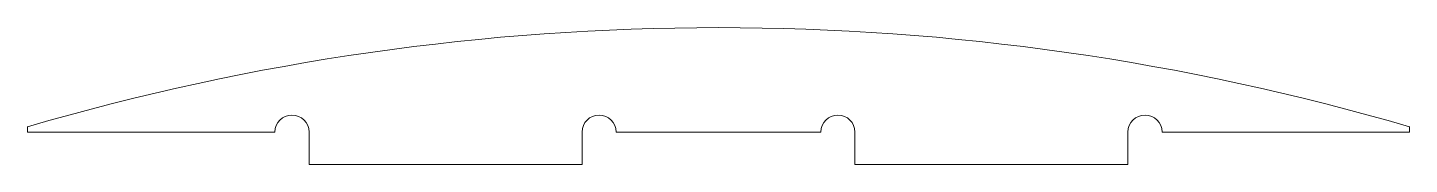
# Model space of a CAD drawing. Header units: millimetres. Extents: x 6 to 134, y 4 to 16.
import ezdxf

# ---------------------------------------------------------------- set-up
doc = ezdxf.new("R2010")
doc.units = ezdxf.units.MM
doc.layers.add('VISIBLE', color=7, linetype='Continuous', lineweight=0, true_color=0xffffff)

msp = doc.modelspace()

# ---------------------------------------------------------------- linework, layer by layer
at = {"layer": 'VISIBLE'}
for p, q in [((5.71, 6.64), (5.71, 7.15)), ((28.73, 6.64), (5.71, 6.64)), ((31.9, 3.64), (31.9, 6.64)), ((57.3, 6.64), (57.3, 3.64)), ((79.53, 6.64), (60.47, 6.64)), ((82.7, 3.64), (82.7, 6.64)), ((108.1, 6.64), (108.1, 3.64)), ((134.29, 6.64), (111.27, 6.64)), ((134.29, 7.15), (134.29, 6.64)), ((57.3, 3.64), (31.9, 3.64)), ((108.1, 3.64), (82.7, 3.64))]:
    msp.add_line(p, q, dxfattribs=at)
for centre, radius, start, end in [((70, -212.44), 228.8, 73.6816, 106.3184), ((30.31, 6.64), 1.59, 0, 180), ((58.89, 6.64), 1.59, 0, 180), ((81.11, 6.64), 1.59, 0, 180), ((109.69, 6.64), 1.59, 0, 180)]:
    msp.add_arc(centre, radius, start, end, dxfattribs=at)

doc.saveas('drawing.dxf')
